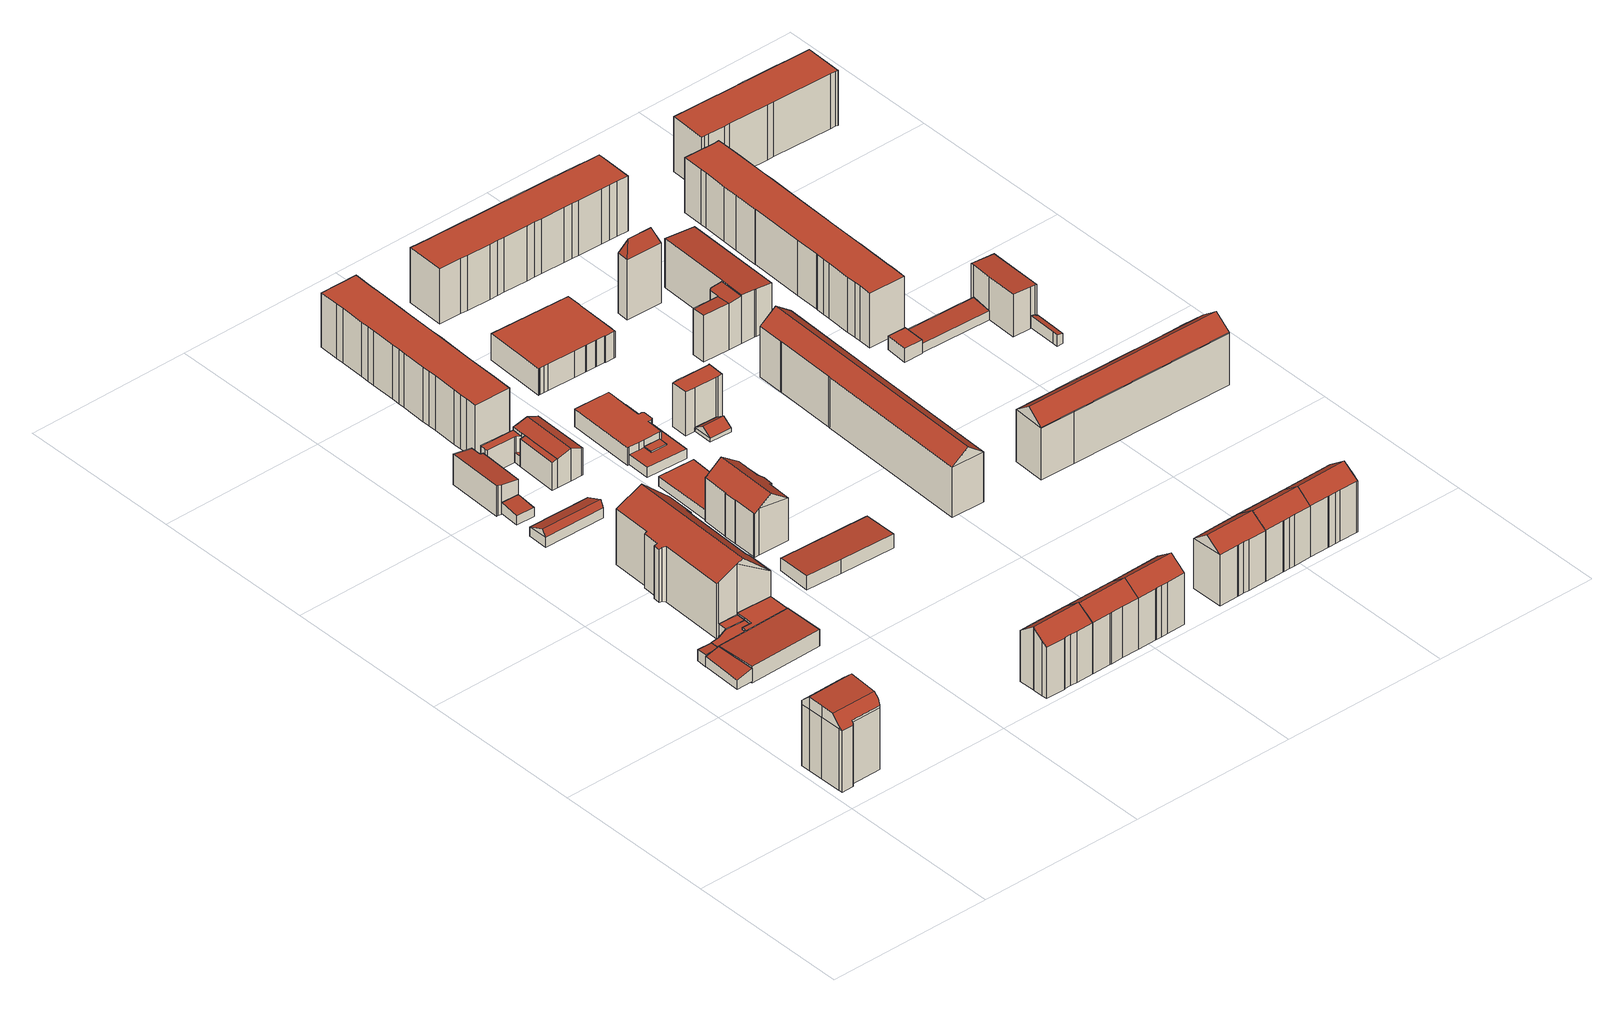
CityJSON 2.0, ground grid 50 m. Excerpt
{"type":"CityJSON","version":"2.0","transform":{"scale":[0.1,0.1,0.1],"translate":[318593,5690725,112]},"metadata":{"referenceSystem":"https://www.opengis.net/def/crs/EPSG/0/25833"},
"CityObjects":{
"building1":{"type":"Building","attributes":{"Dachtyp_tdc":"tdcFreeFormRoof","Gemeindeschluessel":14713000,"Dachneigung":3.96,"QualitaetDacherkennung":84,"Geometrietyp2DReferenz":"3000","function":"31001_9998","roofType":"5000","measuredHeight":23.02},"geometry":[{"type":"MultiSurface","lod":"2","boundaries":[[[0,1,2,3]],[[1,4,5,2]],[[4,6,7,5]],[[6,8,9,7]],[[8,10,11,9]],[[10,12,13,11]],[[12,14,15,13]],[[14,16,17,15]],[[16,18,19,17]],[[18,20,21,19]],[[20,22,23,21]],[[22,24,25,23]],[[24,26,27,25]],[[26,0,3,27]],[[28,29,30,31]],[[32,33,34,35,36,37,38,39,0,26]],[[40,37,36,29,28]],[[6,40,28,8]],[[4,38,37,40,6]],[[0,39,1]],[[1,39,38,4]],[[14,29,36,16]],[[16,36,35,18]],[[18,35,34,20]],[[20,34,33,22]],[[22,33,32,24]],[[24,32,26]],[[8,28,31,10]],[[10,31,30,12]],[[12,30,29,14]],[[3,2,5,7,9,11,13,15,17,19,21,23,25,27]]],"semantics":{"surfaces":[{"type":"WallSurface"},{"type":"RoofSurface"},{"type":"GroundSurface"}],"values":[0,0,0,0,0,0,0,0,0,0,0,0,0,0,1,1,1,0,0,0,0,0,0,0,0,0,0,0,0,0,2]}}]},
"building2":{"type":"Building","attributes":{"Dachtyp_tdc":"tdcPolyFlatRoof","Gemeindeschluessel":14713000,"Dachneigung":13.01,"QualitaetDacherkennung":82,"Geometrietyp2DReferenz":"3000","function":"31001_2000","roofType":"2100","measuredHeight":4.08},"geometry":[{"type":"MultiSurface","lod":"2","boundaries":[[[41,42,43,44]],[[42,45,46,43]],[[45,47,48,46]],[[47,41,44,48]],[[47,45,42,41]],[[44,43,46,48]]],"semantics":{"surfaces":[{"type":"WallSurface"},{"type":"RoofSurface"},{"type":"GroundSurface"}],"values":[0,0,0,0,1,2]}}]},
"building3":{"type":"Building","attributes":{"Dachtyp_tdc":"tdcPolyFlatRoof","Gemeindeschluessel":14713000,"Dachneigung":2.83,"QualitaetDacherkennung":89,"Geometrietyp2DReferenz":"3000","function":"31001_2000","roofType":"2100","measuredHeight":3.59},"geometry":[{"type":"MultiSurface","lod":"2","boundaries":[[[49,50,51,52]],[[50,53,54,51]],[[53,55,56,54]],[[55,57,58,56]],[[57,49,52,58]],[[57,55,53,50,49]],[[52,51,54,56,58]]],"semantics":{"surfaces":[{"type":"WallSurface"},{"type":"RoofSurface"},{"type":"GroundSurface"}],"values":[0,0,0,0,0,1,2]}}]},
"building4":{"type":"Building","attributes":{"Dachtyp_tdc":"tdcPolyFlatRoof","Gemeindeschluessel":14713000,"Dachneigung":0,"QualitaetDacherkennung":78,"Geometrietyp2DReferenz":"3000","function":"31001_2000","roofType":"1000","measuredHeight":3.73},"geometry":[{"type":"MultiSurface","lod":"2","boundaries":[[[59,60,61,62]],[[60,63,64,61]],[[63,65,66,64]],[[65,67,68,66]],[[67,69,70,68]],[[69,71,72,70]],[[71,73,74,72]],[[73,59,62,74]],[[73,71,69,67,65,63,60,59]],[[62,61,64,66,68,70,72,74]]],"semantics":{"surfaces":[{"type":"WallSurface"},{"type":"RoofSurface"},{"type":"GroundSurface"}],"values":[0,0,0,0,0,0,0,0,1,2]}}]},
"building5":{"type":"Building","attributes":{"Dachtyp_tdc":"tdcPolyFlatRoof","Gemeindeschluessel":14713000,"Dachneigung":2.75,"QualitaetDacherkennung":89,"Geometrietyp2DReferenz":"3000","function":"31001_2000","roofType":"2100","measuredHeight":5.2},"geometry":[{"type":"MultiSurface","lod":"2","boundaries":[[[75,76,77,78]],[[76,79,80,77]],[[79,81,82,80]],[[81,83,84,82]],[[83,85,86,84]],[[85,75,78,86]],[[85,83,81,79,76,75]],[[78,77,80,82,84,86]]],"semantics":{"surfaces":[{"type":"WallSurface"},{"type":"RoofSurface"},{"type":"GroundSurface"}],"values":[0,0,0,0,0,0,1,2]}}]},
"building6":{"type":"Building","attributes":{"Dachtyp_tdc":"tdcPolyFlatRoof","Gemeindeschluessel":14713000,"Dachneigung":0,"QualitaetDacherkennung":67,"Geometrietyp2DReferenz":"3000","function":"31001_2000","roofType":"1000","measuredHeight":3.66},"geometry":[{"type":"MultiSurface","lod":"2","boundaries":[[[65,87,88,89]],[[87,90,91,88]],[[90,67,92,91]],[[67,65,89,92]],[[67,90,87,65]],[[89,88,91,92]]],"semantics":{"surfaces":[{"type":"WallSurface"},{"type":"RoofSurface"},{"type":"GroundSurface"}],"values":[0,0,0,0,1,2]}}]},
"building7":{"type":"Building","attributes":{"Dachtyp_tdc":"tdcPolyFlatRoof","Gemeindeschluessel":14713000,"Dachneigung":0,"QualitaetDacherkennung":78,"Geometrietyp2DReferenz":"3000","function":"31001_2000","roofType":"1000","measuredHeight":4.5},"geometry":[{"type":"MultiSurface","lod":"2","boundaries":[[[93,94,95,82]],[[94,96,97,95]],[[96,98,99,97]],[[98,100,101,99]],[[100,102,103,101]],[[102,104,84,103]],[[104,93,82,84]],[[104,102,100,98,96,94,93]],[[82,95,97,99,101,103,84]]],"semantics":{"surfaces":[{"type":"WallSurface"},{"type":"RoofSurface"},{"type":"GroundSurface"}],"values":[0,0,0,0,0,0,0,1,2]}}]},
"building8":{"type":"Building","attributes":{"Dachtyp_tdc":"tdcFreeFormRoof","Gemeindeschluessel":14713000,"Dachneigung":42.78,"QualitaetDacherkennung":32,"Geometrietyp2DReferenz":"3000","function":"31001_2000","roofType":"5000","measuredHeight":20.93},"geometry":[{"type":"MultiSurface","lod":"2","boundaries":[[[105,106,107,108]],[[106,109,110,107]],[[109,111,112,110]],[[111,113,114,112]],[[113,115,116,114]],[[115,117,118,116]],[[117,119,120,118]],[[119,121,122,120]],[[121,123,124,122]],[[123,125,126,124]],[[125,127,128,126]],[[127,129,130,128]],[[129,131,132,130]],[[131,133,134,132]],[[133,135,136,134]],[[135,137,138,136]],[[137,139,140,138]],[[139,141,142,140]],[[141,105,108,142]],[[115,113,111,109,106,105,143,144,117]],[[119,144,143,141,139,137,135,133,131,129,127,125,123,121]],[[119,117,144]],[[105,141,143]],[[108,107,110,112,114,116,118,120,122,124,126,128,130,132,134,136,138,140,142]]],"semantics":{"surfaces":[{"type":"WallSurface"},{"type":"RoofSurface"},{"type":"GroundSurface"}],"values":[0,0,0,0,0,0,0,0,0,0,0,0,0,0,0,0,0,0,0,1,1,0,0,2]}}]},
"building9":{"type":"Building","attributes":{"Dachtyp_tdc":"tdcPolyFlatRoof","Gemeindeschluessel":14713000,"Dachneigung":5.78,"QualitaetDacherkennung":73,"Geometrietyp2DReferenz":"3000","function":"31001_2000","roofType":"2100","measuredHeight":3.31},"geometry":[{"type":"MultiSurface","lod":"2","boundaries":[[[145,146,147,148]],[[146,149,150,147]],[[149,151,152,150]],[[151,145,148,152]],[[151,149,146,145]],[[148,147,150,152]]],"semantics":{"surfaces":[{"type":"WallSurface"},{"type":"RoofSurface"},{"type":"GroundSurface"}],"values":[0,0,0,0,1,2]}}]},
"building10":{"type":"Building","attributes":{"Dachtyp_tdc":"tdcGableRoof","Gemeindeschluessel":14713000,"Dachneigung":23.44,"QualitaetDacherkennung":16,"Geometrietyp2DReferenz":"3000","function":"31001_2000","roofType":"3100","measuredHeight":5.09},"geometry":[{"type":"MultiSurface","lod":"2","boundaries":[[[153,154,155,156]],[[154,157,158,155]],[[157,159,160,158]],[[159,153,156,160]],[[157,154,161]],[[153,159,162]],[[154,153,162,161]],[[159,157,161,162]],[[156,155,158,160]]],"semantics":{"surfaces":[{"type":"WallSurface"},{"type":"RoofSurface"},{"type":"GroundSurface"}],"values":[0,0,0,0,0,0,1,1,2]}}]},
"building11":{"type":"Building","attributes":{"Dachtyp_tdc":"tdcPolyFlatRoof","Gemeindeschluessel":14713000,"Dachneigung":9.78,"QualitaetDacherkennung":88,"Geometrietyp2DReferenz":"3000","function":"31001_2000","roofType":"2100","measuredHeight":9.34},"geometry":[{"type":"MultiSurface","lod":"2","boundaries":[[[163,164,165,166]],[[164,167,168,165]],[[167,169,170,168]],[[169,171,172,170]],[[171,173,174,172]],[[173,175,176,174]],[[175,177,178,176]],[[177,179,180,178]],[[179,181,182,180]],[[181,163,166,182]],[[181,179,177,175,173,171,169,167,164,163]],[[166,165,168,170,172,174,176,178,180,182]]],"semantics":{"surfaces":[{"type":"WallSurface"},{"type":"RoofSurface"},{"type":"GroundSurface"}],"values":[0,0,0,0,0,0,0,0,0,0,1,2]}}]},
"building12":{"type":"Building","attributes":{"Dachtyp_tdc":"tdcGableRoof","Gemeindeschluessel":14713000,"Dachneigung":36.65,"QualitaetDacherkennung":95,"Geometrietyp2DReferenz":"3000","function":"31001_9998","roofType":"3100","measuredHeight":19.37},"geometry":[{"type":"MultiSurface","lod":"2","boundaries":[[[183,184,185,186]],[[184,187,188,185]],[[187,189,190,188]],[[189,191,192,190]],[[191,193,194,192]],[[193,195,196,194]],[[195,197,198,196]],[[197,199,200,198]],[[199,201,202,200]],[[201,203,204,202]],[[203,205,206,204]],[[205,207,208,206]],[[207,183,186,208]],[[203,201,199,197,195,193,191,189,187,184]],[[184,183,207,205,203]],[[186,185,188,190,192,194,196,198,200,202,204,206,208]]],"semantics":{"surfaces":[{"type":"WallSurface"},{"type":"RoofSurface"},{"type":"GroundSurface"}],"values":[0,0,0,0,0,0,0,0,0,0,0,0,0,1,1,2]}}]},
"building13":{"type":"Building","attributes":{"Dachtyp_tdc":"tdcPolyFlatRoof","Gemeindeschluessel":14713000,"Dachneigung":2.6,"QualitaetDacherkennung":64,"Geometrietyp2DReferenz":"3000","function":"31001_2000","roofType":"2100","measuredHeight":7.98},"geometry":[{"type":"MultiSurface","lod":"2","boundaries":[[[209,210,211,212]],[[210,213,214,211]],[[213,215,216,214]],[[215,217,218,216]],[[217,219,220,218]],[[219,221,222,220]],[[221,223,224,222]],[[223,225,226,224]],[[225,209,212,226]],[[225,223,221,219,217,215,213,210,209]],[[212,211,214,216,218,220,222,224,226]]],"semantics":{"surfaces":[{"type":"WallSurface"},{"type":"RoofSurface"},{"type":"GroundSurface"}],"values":[0,0,0,0,0,0,0,0,0,1,2]}}]},
"building14":{"type":"Building","attributes":{"Dachtyp_tdc":"tdcPolyFlatRoof","Gemeindeschluessel":14713000,"Dachneigung":0,"QualitaetDacherkennung":33,"Geometrietyp2DReferenz":"3000","function":"31001_2000","roofType":"1000","measuredHeight":2.94},"geometry":[{"type":"MultiSurface","lod":"2","boundaries":[[[227,228,229,230]],[[228,231,232,229]],[[231,233,234,232]],[[233,235,236,234]],[[235,227,230,236]],[[235,233,231,228,227]],[[230,229,232,234,236]]],"semantics":{"surfaces":[{"type":"WallSurface"},{"type":"RoofSurface"},{"type":"GroundSurface"}],"values":[0,0,0,0,0,1,2]}}]},
"building15":{"type":"Building","attributes":{"Gemeindeschluessel":14713000,"Geometrietyp2DReferenz":"3000","function":"31001_2000","roofType":"9999"},"children":["building15-1","building15-2"]},
"building15-1":{"type":"BuildingPart","attributes":{"Dachtyp_tdc":"tdcPolyFlatRoof","Dachneigung":13.12,"QualitaetDacherkennung":98,"Geometrietyp2DReferenz":"3000","roofType":"2100","measuredHeight":8.86},"parents":["building15"],"geometry":[{"type":"MultiSurface","lod":"2","boundaries":[[[237,238,239,240,241]],[[238,242,243,239]],[[242,244,245,243]],[[244,242,238,237,246]],[[240,239,243,245]],[[241,246,237]],[[240,245,244,246,241]]],"semantics":{"surfaces":[{"type":"WallSurface"},{"type":"RoofSurface"},{"type":"GroundSurface"},{"type":"ClosureSurface"}],"values":[0,0,0,1,2,0,3]}}]},
"building15-2":{"type":"BuildingPart","attributes":{"Dachtyp_tdc":"tdcGableRoof","Dachneigung":13.94,"QualitaetDacherkennung":92,"Geometrietyp2DReferenz":"3000","roofType":"3100","measuredHeight":9.96},"parents":["building15"],"geometry":[{"type":"MultiSurface","lod":"2","boundaries":[[[247,248,220,222]],[[248,249,250,220]],[[249,251,252,250]],[[251,253,254,252]],[[253,255,256,254]],[[255,257,258,256]],[[257,259,260,258]],[[259,261,262,260]],[[261,241,240,262]],[[247,222,245,244]],[[261,259,257,255,253]],[[253,251,249,248,247,244,246,241,261]],[[222,220,250,252,254,256,258,260,262,240,245]],[[245,240,241,246,244]]],"semantics":{"surfaces":[{"type":"WallSurface"},{"type":"RoofSurface"},{"type":"GroundSurface"},{"type":"ClosureSurface"}],"values":[0,0,0,0,0,0,0,0,0,0,1,1,2,3]}}]},
"building16":{"type":"Building","attributes":{"Dachtyp_tdc":"tdcFreeFormRoof","Gemeindeschluessel":14713000,"Dachneigung":36,"QualitaetDacherkennung":70,"Geometrietyp2DReferenz":"3000","function":"31001_9998","roofType":"5000","measuredHeight":17.3},"geometry":[{"type":"MultiSurface","lod":"2","boundaries":[[[263,264,265,266]],[[264,267,268,265]],[[267,269,270,268]],[[269,271,272,270]],[[271,273,274,272]],[[273,275,276,274]],[[275,277,278,276]],[[277,279,280,278]],[[279,281,282,280]],[[281,283,284,282]],[[283,285,286,284]],[[285,287,288,286]],[[287,289,290,288]],[[289,291,292,290]],[[291,293,294,292]],[[293,295,296,294]],[[295,297,298,296]],[[297,299,300,298]],[[299,301,302,300]],[[301,303,304,302]],[[303,263,266,304]],[[271,305,306,287,285,283,281,279,277,275,273]],[[263,303,301,299,297,295,293,291,289,306,305,269,267,264]],[[271,269,305]],[[289,287,306]],[[266,265,268,270,272,274,276,278,280,282,284,286,288,290,292,294,296,298,300,302,304]]],"semantics":{"surfaces":[{"type":"WallSurface"},{"type":"RoofSurface"},{"type":"GroundSurface"}],"values":[0,0,0,0,0,0,0,0,0,0,0,0,0,0,0,0,0,0,0,0,0,1,1,0,0,2]}}]},
"building17":{"type":"Building","attributes":{"Dachtyp_tdc":"tdcPolyFlatRoof","Gemeindeschluessel":14713000,"Dachneigung":3.01,"QualitaetDacherkennung":84,"Geometrietyp2DReferenz":"3000","function":"31001_9998","roofType":"2100","measuredHeight":4.43},"geometry":[{"type":"MultiSurface","lod":"2","boundaries":[[[307,308,309,310]],[[308,311,312,309]],[[311,313,314,312]],[[313,315,316,314]],[[315,317,318,316]],[[317,319,320,318]],[[319,307,310,320]],[[319,317,315,313,311,308,307]],[[310,309,312,314,316,318,320]]],"semantics":{"surfaces":[{"type":"WallSurface"},{"type":"RoofSurface"},{"type":"GroundSurface"}],"values":[0,0,0,0,0,0,0,1,2]}}]},
"building18":{"type":"Building","attributes":{"Dachtyp_tdc":"tdcFreeFormRoof","Gemeindeschluessel":14713000,"Dachneigung":36.84,"QualitaetDacherkennung":94,"Geometrietyp2DReferenz":"3000","function":"31001_9998","roofType":"5000","measuredHeight":19.35},"geometry":[{"type":"MultiSurface","lod":"2","boundaries":[[[183,321,322,186]],[[321,323,324,322]],[[323,325,326,324]],[[325,327,328,326]],[[327,329,330,328]],[[329,187,188,330]],[[187,183,186,188]],[[331,332,321,183]],[[325,323,332,331,187,329,327]],[[323,321,332]],[[183,187,331]],[[186,322,324,326,328,330,188]]],"semantics":{"surfaces":[{"type":"WallSurface"},{"type":"RoofSurface"},{"type":"GroundSurface"}],"values":[0,0,0,0,0,0,0,1,1,0,0,2]}}]},
"building19":{"type":"Building","attributes":{"Dachtyp_tdc":"tdcPolyFlatRoof","Gemeindeschluessel":14713000,"Dachneigung":0,"QualitaetDacherkennung":61,"Geometrietyp2DReferenz":"3000","function":"31001_9998","roofType":"1000","measuredHeight":16.82},"geometry":[{"type":"MultiSurface","lod":"2","boundaries":[[[333,334,335,336]],[[334,337,338,335]],[[337,339,340,338]],[[339,341,342,340]],[[341,343,344,342]],[[343,345,346,344]],[[345,347,348,346]],[[347,349,350,348]],[[349,351,352,350]],[[351,353,354,352]],[[353,355,356,354]],[[355,357,358,356]],[[357,359,360,358]],[[359,361,362,360]],[[361,363,364,362]],[[363,365,366,364]],[[365,367,368,366]],[[367,369,370,368]],[[369,371,372,370]],[[371,373,374,372]],[[373,375,376,374]],[[375,377,378,376]],[[377,379,380,378]],[[379,381,382,380]],[[381,383,384,382]],[[383,385,386,384]],[[385,387,388,386]],[[387,333,336,388]],[[387,385,383,381,379,377,375,373,371,369,367,365,363,361,359,357,355,353,351,349,347,345,343,341,339,337,334,333]],[[336,335,338,340,342,344,346,348,350,352,354,356,358,360,362,364,366,368,370,372,374,376,378,380,382,384,386,388]]],"semantics":{"surfaces":[{"type":"WallSurface"},{"type":"RoofSurface"},{"type":"GroundSurface"}],"values":[0,0,0,0,0,0,0,0,0,0,0,0,0,0,0,0,0,0,0,0,0,0,0,0,0,0,0,0,1,2]}}]},
"building20":{"type":"Building","attributes":{"Dachtyp_tdc":"tdcPolyFlatRoof","Gemeindeschluessel":14713000,"Dachneigung":0,"QualitaetDacherkennung":0,"Geometrietyp2DReferenz":"3000","BezugspunktDach":"2000","function":"31001_9998","measuredHeight":3},"geometry":[{"type":"MultiSurface","lod":"2","boundaries":[[[389,390,391,392]],[[392,391,393,394]],[[391,390,395,393]],[[390,389,396,395]],[[389,392,394,396]],[[394,393,395,396]]],"semantics":{"surfaces":[{"type":"RoofSurface"},{"type":"WallSurface"},{"type":"GroundSurface"}],"values":[0,1,1,1,1,2]}}]},
"building21":{"type":"Building","attributes":{"Gemeindeschluessel":14713000,"Dachorientierung":0,"MittlereTraufHoehe":116.14,"ObjektHoehe":3,"BodenHoehe":113.14,"Geometrietyp2DReferenz":"3000","BezugspunktDach":"2000","AbsoluteHoehe":116.14,"Dachflaeche":13.1,"function":"31001_9998","measuredHeight":3,"storeysAboveGround":1},"geometry":[{"type":"MultiSurface","lod":"2","boundaries":[[[397,398,399,400]],[[400,399,401,402]],[[399,398,403,401]],[[398,397,404,403]],[[397,400,402,404]],[[402,401,403,404]]],"semantics":{"surfaces":[{"type":"RoofSurface"},{"type":"WallSurface"},{"type":"GroundSurface"}],"values":[0,1,1,1,1,2]}}]},
"building22":{"type":"Building","attributes":{"Dachtyp_tdc":"tdcPolyFlatRoof","Gemeindeschluessel":14713000,"Dachneigung":0,"QualitaetDacherkennung":100,"Geometrietyp2DReferenz":"3000","function":"31001_9998","roofType":"1000","measuredHeight":3},"geometry":[{"type":"MultiSurface","lod":"2","boundaries":[[[405,406,407,408]],[[406,409,410,407]],[[409,411,412,410]],[[411,405,408,412]],[[411,409,406,405]],[[408,407,410,412]]],"semantics":{"surfaces":[{"type":"WallSurface"},{"type":"RoofSurface"},{"type":"GroundSurface"}],"values":[0,0,0,0,1,2]}}]},
"building23":{"type":"Building","attributes":{"Gemeindeschluessel":14713000,"Dachorientierung":0,"MittlereTraufHoehe":118.17,"ObjektHoehe":5.42,"BodenHoehe":112.75,"Geometrietyp2DReferenz":"3000","BezugspunktDach":"2000","AbsoluteHoehe":118.17,"Dachflaeche":229.2,"function":"31001_9998","measuredHeight":5.42,"storeysAboveGround":2},"geometry":[{"type":"MultiSurface","lod":"2","boundaries":[[[413,414,415,416,417,418,419,420,421,422,423,424,425,426,427,428,429,430,431,432,433]],[[433,432,434,435]],[[432,431,436,434]],[[431,430,437,436]],[[430,429,438,437]],[[429,428,439,438]],[[428,427,440,439]],[[427,426,441,440]],[[426,425,442,441]],[[425,424,443,442]],[[424,423,444,443]],[[423,422,445,444]],[[422,421,446,445]],[[421,420,447,446]],[[420,419,448,447]],[[419,418,449,448]],[[418,417,450,449]],[[417,416,451,450]],[[416,415,452,451]],[[415,414,453,452]],[[414,413,454,453]],[[413,433,435,454]],[[435,434,436,437,438,439,440,441,442,443,444,445,446,447,448,449,450,451,452,453,454]]],"semantics":{"surfaces":[{"type":"RoofSurface"},{"type":"WallSurface"},{"type":"GroundSurface"}],"values":[0,1,1,1,1,1,1,1,1,1,1,1,1,1,1,1,1,1,1,1,1,1,2]}}]},
"building24":{"type":"Building","attributes":{"Dachtyp_tdc":"tdcFreeFormRoof","Gemeindeschluessel":14713000,"Dachneigung":36.96,"QualitaetDacherkennung":84,"Geometrietyp2DReferenz":"3000","function":"31001_9998","roofType":"5000","measuredHeight":19.48},"geometry":[{"type":"MultiSurface","lod":"2","boundaries":[[[323,321,455,456]],[[321,457,458,455]],[[457,459,460,458]],[[459,461,462,460]],[[461,463,464,462]],[[463,465,466,464]],[[465,467,468,466]],[[467,323,456,468]],[[332,469,457,321]],[[461,459,469,332,323,467,465,463]],[[321,323,332]],[[459,457,469]],[[456,455,458,460,462,464,466,468]]],"semantics":{"surfaces":[{"type":"WallSurface"},{"type":"RoofSurface"},{"type":"GroundSurface"}],"values":[0,0,0,0,0,0,0,0,1,1,0,0,2]}}]},
"building25":{"type":"Building","attributes":{"Gemeindeschluessel":14713000,"Dachneigung":55.79,"Dachorientierung":-87.86,"MittlereTraufHoehe":114.37,"QualitaetDacherkennung":12,"ObjektHoehe":3.09,"BodenHoehe":113.29,"Geometrietyp2DReferenz":"3000","AbsoluteHoehe":116.38,"Dachflaeche":49.1,"function":"31001_9998","roofType":"3100","measuredHeight":3.09,"storeysAboveGround":1},"geometry":[{"type":"MultiSurface","lod":"2","boundaries":[[[470,471,472,473]],[[471,474,475,472]],[[474,476,477,475]],[[476,470,473,477]],[[474,471,478]],[[470,476,479]],[[471,470,479,478]],[[476,474,478,479]],[[473,472,475,477]]],"semantics":{"surfaces":[{"type":"WallSurface"},{"type":"RoofSurface"},{"type":"GroundSurface"}],"values":[0,0,0,0,0,0,1,1,2]}}]},
"building26":{"type":"Building","attributes":{"Gemeindeschluessel":14713000,"Dachneigung":90,"Dachorientierung":0,"MittlereTraufHoehe":126.67,"QualitaetDacherkennung":32,"ObjektHoehe":13.57,"BodenHoehe":113.09,"Geometrietyp2DReferenz":"3000","AbsoluteHoehe":126.67,"Dachflaeche":61.26,"function":"31001_9998","roofType":"1000","measuredHeight":13.57,"storeysAboveGround":5},"geometry":[{"type":"MultiSurface","lod":"2","boundaries":[[[480,481,482,483]],[[481,484,485,482]],[[484,486,487,485]],[[486,488,489,487]],[[488,490,491,489]],[[490,492,493,491]],[[492,494,495,493]],[[494,496,497,495]],[[496,498,499,497]],[[498,500,501,499]],[[500,480,483,501]],[[500,498,496,494,492,490,488,486,484,481,480]],[[483,482,485,487,489,491,493,495,497,499,501]]],"semantics":{"surfaces":[{"type":"WallSurface"},{"type":"RoofSurface"},{"type":"GroundSurface"}],"values":[0,0,0,0,0,0,0,0,0,0,0,1,2]}}]},
"building27":{"type":"Building","attributes":{"Dachtyp_tdc":"tdcPolyFlatRoof","Gemeindeschluessel":14713000,"Dachneigung":0,"QualitaetDacherkennung":60,"Geometrietyp2DReferenz":"3000","function":"31001_9998","roofType":"1000","measuredHeight":8.21},"geometry":[{"type":"MultiSurface","lod":"2","boundaries":[[[502,503,504,505]],[[503,506,507,504]],[[506,508,509,507]],[[508,510,511,509]],[[510,512,513,511]],[[512,514,515,513]],[[514,516,517,515]],[[516,518,519,517]],[[518,520,521,519]],[[520,522,523,521]],[[522,524,525,523]],[[524,526,527,525]],[[526,528,529,527]],[[528,530,531,529]],[[530,532,533,531]],[[532,534,535,533]],[[534,536,537,535]],[[536,538,539,537]],[[538,502,505,539]],[[538,536,534,532,530,528,526,524,522,520,518,516,514,512,510,508,506,503,502]],[[505,504,507,509,511,513,515,517,519,521,523,525,527,529,531,533,535,537,539]]],"semantics":{"surfaces":[{"type":"WallSurface"},{"type":"RoofSurface"},{"type":"GroundSurface"}],"values":[0,0,0,0,0,0,0,0,0,0,0,0,0,0,0,0,0,0,0,1,2]}}]},
"building28":{"type":"Building","attributes":{"Dachtyp_tdc":"tdcFreeFormRoof","Gemeindeschluessel":14713000,"Dachneigung":36.67,"QualitaetDacherkennung":88,"Geometrietyp2DReferenz":"3000","function":"31001_9998","roofType":"5000","measuredHeight":19.31},"geometry":[{"type":"MultiSurface","lod":"2","boundaries":[[[540,541,542,543]],[[541,544,545,542]],[[544,546,547,545]],[[546,548,549,547]],[[548,550,551,549]],[[550,552,553,551]],[[552,554,555,553]],[[554,540,543,555]],[[556,557,540,554]],[[544,541,557,556,552,550,548,546]],[[541,540,557]],[[554,552,556]],[[543,542,545,547,549,551,553,555]]],"semantics":{"surfaces":[{"type":"WallSurface"},{"type":"RoofSurface"},{"type":"GroundSurface"}],"values":[0,0,0,0,0,0,0,0,1,1,0,0,2]}}]},
"building29":{"type":"Building","attributes":{"Dachtyp_tdc":"tdcGableRoof","Gemeindeschluessel":14713000,"Dachneigung":37.66,"QualitaetDacherkennung":91,"Geometrietyp2DReferenz":"3000","function":"31001_9998","roofType":"3100","measuredHeight":19.48},"geometry":[{"type":"MultiSurface","lod":"2","boundaries":[[[558,559,560,561]],[[559,562,563,560]],[[562,564,565,563]],[[564,566,567,565]],[[566,568,569,567]],[[568,570,571,569]],[[570,572,573,571]],[[572,574,575,573]],[[574,558,561,575]],[[564,562,559,558,574,576,577,566]],[[570,578,577,576,572]],[[572,576,574]],[[568,578,570]],[[566,577,578,568]],[[561,560,563,565,567,569,571,573,575]]],"semantics":{"surfaces":[{"type":"WallSurface"},{"type":"RoofSurface"},{"type":"GroundSurface"}],"values":[0,0,0,0,0,0,0,0,0,1,1,0,0,0,2]}}]},
"building30":{"type":"Building","attributes":{"Dachtyp_tdc":"tdcFreeFormRoof","Gemeindeschluessel":14713000,"Dachneigung":36.43,"QualitaetDacherkennung":89,"Geometrietyp2DReferenz":"3000","function":"31001_9998","roofType":"5000","measuredHeight":19.26},"geometry":[{"type":"MultiSurface","lod":"2","boundaries":[[[540,579,580,543]],[[579,581,582,580]],[[581,583,584,582]],[[583,585,586,584]],[[585,587,588,586]],[[587,589,590,588]],[[589,591,542,590]],[[591,540,543,542]],[[592,593,579,540]],[[583,581,593,592,591,589,587,585]],[[581,579,593]],[[540,591,592]],[[543,580,582,584,586,588,590,542]]],"semantics":{"surfaces":[{"type":"WallSurface"},{"type":"RoofSurface"},{"type":"GroundSurface"}],"values":[0,0,0,0,0,0,0,0,1,1,0,0,2]}}]},
"building31":{"type":"Building","attributes":{"Dachtyp_tdc":"tdcPolyFlatRoof","Gemeindeschluessel":14713000,"Dachneigung":0,"QualitaetDacherkennung":56,"Geometrietyp2DReferenz":"3000","function":"31001_9998","roofType":"1000","measuredHeight":17.01},"geometry":[{"type":"MultiSurface","lod":"2","boundaries":[[[594,595,596,597]],[[595,598,599,596]],[[598,600,601,599]],[[600,602,603,601]],[[602,604,605,603]],[[604,606,607,605]],[[606,608,609,607]],[[608,610,611,609]],[[610,612,613,611]],[[612,614,615,613]],[[614,616,617,615]],[[616,618,619,617]],[[618,620,621,619]],[[620,622,623,621]],[[622,624,625,623]],[[624,626,627,625]],[[626,628,629,627]],[[628,630,631,629]],[[630,632,633,631]],[[632,634,635,633]],[[634,636,637,635]],[[636,638,639,637]],[[638,640,641,639]],[[640,642,643,641]],[[642,644,645,643]],[[644,646,647,645]],[[646,648,649,647]],[[648,650,651,649]],[[650,594,597,651]],[[650,648,646,644,642,640,638,636,634,632,630,628,626,624,622,620,618,616,614,612,610,608,606,604,602,600,598,595,594]],[[597,596,599,601,603,605,607,609,611,613,615,617,619,621,623,625,627,629,631,633,635,637,639,641,643,645,647,649,651]]],"semantics":{"surfaces":[{"type":"WallSurface"},{"type":"RoofSurface"},{"type":"GroundSurface"}],"values":[0,0,0,0,0,0,0,0,0,0,0,0,0,0,0,0,0,0,0,0,0,0,0,0,0,0,0,0,0,1,2]}}]},
"building32":{"type":"Building","attributes":{"Dachtyp_tdc":"tdcFreeFormRoof","Gemeindeschluessel":14713000,"Dachneigung":68.78,"QualitaetDacherkennung":6,"Geometrietyp2DReferenz":"3000","function":"31001_9998","roofType":"5000","measuredHeight":23.1},"geometry":[{"type":"MultiSurface","lod":"2","boundaries":[[[652,653,654,655]],[[653,656,657,654]],[[656,658,659,657]],[[658,652,655,659]],[[660,661,658,656]],[[660,656,653]],[[661,660,653,652]],[[661,652,658]],[[655,654,657,659]]],"semantics":{"surfaces":[{"type":"WallSurface"},{"type":"RoofSurface"},{"type":"GroundSurface"}],"values":[0,0,0,0,1,1,1,1,2]}}]},
"building33":{"type":"Building","attributes":{"Gemeindeschluessel":14713000,"Geometrietyp2DReferenz":"3000","function":"31001_9998","roofType":"9999"},"children":["building33-1","building33-2","building33-3"]},
"building33-1":{"type":"BuildingPart","attributes":{"Dachtyp_tdc":"tdcPolyFlatRoof","Dachneigung":3.67,"QualitaetDacherkennung":75,"Geometrietyp2DReferenz":"3000","roofType":"2100","measuredHeight":14.55},"parents":["building33"],"geometry":[{"type":"MultiSurface","lod":"2","boundaries":[[[662,663,664,665,666]],[[663,667,668,664]],[[667,669,670,668]],[[669,667,663,662,671]],[[665,664,668,670]],[[666,671,662]],[[665,670,669,671,666]]],"semantics":{"surfaces":[{"type":"WallSurface"},{"type":"RoofSurface"},{"type":"GroundSurface"},{"type":"ClosureSurface"}],"values":[0,0,0,1,2,0,3]}}]},
"building33-2":{"type":"BuildingPart","attributes":{"Dachtyp_tdc":"tdcPolyFlatRoof","Dachneigung":5.46,"QualitaetDacherkennung":60,"Geometrietyp2DReferenz":"3000","roofType":"2100","measuredHeight":15.14},"parents":["building33"],"geometry":[{"type":"MultiSurface","lod":"2","boundaries":[[[672,673,674,675,676]],[[673,677,678,674]],[[677,679,680,678]],[[679,681,682,680]],[[681,683,684,682]],[[683,685,686,684]],[[685,687,688,689,686]],[[687,685,683,681,679,677,673,672]],[[675,674,678,680,682,684,686,689]],[[672,676,688,687]],[[676,675,689,688]]],"semantics":{"surfaces":[{"type":"WallSurface"},{"type":"RoofSurface"},{"type":"GroundSurface"},{"type":"ClosureSurface"}],"values":[0,0,0,0,0,0,0,1,2,0,3]}}]},
"building33-3":{"type":"BuildingPart","attributes":{"Dachtyp_tdc":"tdcPolyFlatRoof","Dachneigung":5.63,"QualitaetDacherkennung":88,"Geometrietyp2DReferenz":"3000","roofType":"2100","measuredHeight":14.78},"parents":["building33"],"geometry":[{"type":"MultiSurface","lod":"2","boundaries":[[[690,691,692,670,669]],[[691,693,694,692]],[[693,676,675,694]],[[688,666,665,689]],[[666,688,676,693,691,690,671]],[[670,692,694,675,689,665]],[[688,689,675,676]],[[690,669,671]],[[669,670,665,666,671]]],"semantics":{"surfaces":[{"type":"WallSurface"},{"type":"RoofSurface"},{"type":"GroundSurface"},{"type":"ClosureSurface"}],"values":[0,0,0,0,1,2,3,0,3]}}]},
"building34":{"type":"Building","attributes":{"Dachtyp_tdc":"tdcFreeFormRoof","Gemeindeschluessel":14713000,"Dachneigung":36.58,"QualitaetDacherkennung":86,"Geometrietyp2DReferenz":"3000","function":"31001_9998","roofType":"5000","measuredHeight":19.27},"geometry":[{"type":"MultiSurface","lod":"2","boundaries":[[[579,695,696,580]],[[695,697,698,696]],[[697,699,700,698]],[[699,701,702,700]],[[701,703,704,702]],[[703,705,706,704]],[[705,707,708,706]],[[707,709,710,708]],[[709,711,712,710]],[[711,713,582,712]],[[713,579,580,582]],[[593,697,695,579]],[[703,701,699,697,593,713,711,709,707,705]],[[579,713,593]],[[580,696,698,700,702,704,706,708,710,712,582]]],"semantics":{"surfaces":[{"type":"WallSurface"},{"type":"RoofSurface"},{"type":"GroundSurface"}],"values":[0,0,0,0,0,0,0,0,0,0,0,1,1,0,2]}}]},
"building35":{"type":"Building","attributes":{"Dachtyp_tdc":"tdcPolyFlatRoof","Gemeindeschluessel":14713000,"Dachneigung":0,"QualitaetDacherkennung":73,"Geometrietyp2DReferenz":"3000","function":"31001_9998","roofType":"1000","measuredHeight":4.29},"geometry":[{"type":"MultiSurface","lod":"2","boundaries":[[[714,715,716,717]],[[715,718,719,716]],[[718,720,721,719]],[[720,722,723,721]],[[722,714,717,723]],[[722,720,718,715,714]],[[717,716,719,721,723]]],"semantics":{"surfaces":[{"type":"WallSurface"},{"type":"RoofSurface"},{"type":"GroundSurface"}],"values":[0,0,0,0,0,1,2]}}]},
"building36":{"type":"Building","attributes":{"Dachtyp_tdc":"tdcFreeFormRoof","Gemeindeschluessel":14713000,"Dachneigung":38.05,"QualitaetDacherkennung":92,"Geometrietyp2DReferenz":"3000","function":"31001_9998","roofType":"5000","measuredHeight":20},"geometry":[{"type":"MultiSurface","lod":"2","boundaries":[[[724,725,726,727]],[[725,728,729,726]],[[728,730,731,729]],[[730,732,733,731]],[[732,734,735,733]],[[734,736,737,735]],[[736,738,739,737]],[[738,740,741,739]],[[740,742,743,741]],[[742,744,745,743]],[[744,746,747,745]],[[746,748,749,747]],[[748,724,727,749]],[[750,751,752,753,754]],[[755,756,740,738,736,734,732,730,728,725,752,751]],[[740,756,742]],[[742,756,755,744]],[[744,755,751,750,746]],[[748,754,753,724]],[[746,750,754,748]],[[724,753,752,725]],[[727,726,729,731,733,735,737,739,741,743,745,747,749]]],"semantics":{"surfaces":[{"type":"WallSurface"},{"type":"RoofSurface"},{"type":"GroundSurface"}],"values":[0,0,0,0,0,0,0,0,0,0,0,0,0,1,1,0,0,0,0,0,0,2]}}]},
"building37":{"type":"Building","attributes":{"Dachtyp_tdc":"tdcPolyFlatRoof","Gemeindeschluessel":14713000,"Dachneigung":4.12,"QualitaetDacherkennung":91,"Geometrietyp2DReferenz":"3000","function":"31001_2463","roofType":"2100","measuredHeight":3.28},"geometry":[{"type":"MultiSurface","lod":"2","boundaries":[[[757,758,759,760]],[[758,761,721,759]],[[761,762,719,721]],[[762,757,760,719]],[[762,761,758,757]],[[760,759,721,719]]],"semantics":{"surfaces":[{"type":"WallSurface"},{"type":"RoofSurface"},{"type":"GroundSurface"}],"values":[0,0,0,0,1,2]}}]},
"building38":{"type":"Building","attributes":{"Dachtyp_tdc":"tdcPolyFlatRoof","Gemeindeschluessel":14713000,"Dachneigung":0,"QualitaetDacherkennung":75,"Geometrietyp2DReferenz":"3000","function":"31001_9998","roofType":"1000","measuredHeight":17.06},"geometry":[{"type":"MultiSurface","lod":"2","boundaries":[[[763,764,765,766]],[[764,767,768,765]],[[767,769,770,768]],[[769,771,772,770]],[[771,773,774,772]],[[773,775,776,774]],[[775,777,778,776]],[[777,779,780,778]],[[779,781,782,780]],[[781,783,784,782]],[[783,785,786,784]],[[785,787,788,786]],[[787,789,790,788]],[[789,791,792,790]],[[791,793,794,792]],[[793,795,796,794]],[[795,797,798,796]],[[797,799,800,798]],[[799,801,802,800]],[[801,803,804,802]],[[803,805,806,804]],[[805,807,808,806]],[[807,809,810,808]],[[809,811,812,810]],[[811,813,814,812]],[[813,815,816,814]],[[815,817,818,816]],[[817,819,820,818]],[[819,821,822,820]],[[821,823,824,822]],[[823,825,826,824]],[[825,827,828,826]],[[827,763,766,828]],[[827,825,823,821,819,817,815,813,811,809,807,805,803,801,799,797,795,793,791,789,787,785,783,781,779,777,775,773,771,769,767,764,763]],[[766,765,768,770,772,774,776,778,780,782,784,786,788,790,792,794,796,798,800,802,804,806,808,810,812,814,816,818,820,822,824,826,828]]],"semantics":{"surfaces":[{"type":"WallSurface"},{"type":"RoofSurface"},{"type":"GroundSurface"}],"values":[0,0,0,0,0,0,0,0,0,0,0,0,0,0,0,0,0,0,0,0,0,0,0,0,0,0,0,0,0,0,0,0,0,1,2]}}]},
"building39":{"type":"Building","attributes":{"Dachtyp_tdc":"tdcPolyFlatRoof","Gemeindeschluessel":14713000,"Dachneigung":12.38,"QualitaetDacherkennung":70,"Geometrietyp2DReferenz":"3000","function":"31001_2000","roofType":"2100","measuredHeight":3.7},"geometry":[{"type":"MultiSurface","lod":"2","boundaries":[[[829,830,831,832]],[[830,833,834,831]],[[833,835,836,834]],[[835,837,838,836]],[[837,839,840,838]],[[839,841,842,840]],[[841,843,844,842]],[[843,829,832,844]],[[843,841,839,837,835,833,830,829]],[[832,831,834,836,838,840,842,844]]],"semantics":{"surfaces":[{"type":"WallSurface"},{"type":"RoofSurface"},{"type":"GroundSurface"}],"values":[0,0,0,0,0,0,0,0,1,2]}}]},
"building40":{"type":"Building","attributes":{"Dachtyp_tdc":"tdcPolyFlatRoof","Gemeindeschluessel":14713000,"Dachneigung":3.57,"QualitaetDacherkennung":75,"Geometrietyp2DReferenz":"3000","function":"31001_9998","roofType":"2100","measuredHeight":13.14},"geometry":[{"type":"MultiSurface","lod":"2","boundaries":[[[845,846,847,848]],[[846,849,850,847]],[[849,851,852,850]],[[851,853,854,852]],[[853,855,856,854]],[[855,857,858,856]],[[857,859,860,858]],[[859,861,862,860]],[[861,845,848,862]],[[861,859,857,855,853,851,849,846,845]],[[848,847,850,852,854,856,858,860,862]]],"semantics":{"surfaces":[{"type":"WallSurface"},{"type":"RoofSurface"},{"type":"GroundSurface"}],"values":[0,0,0,0,0,0,0,0,0,1,2]}}]},
"building41":{"type":"Building","attributes":{"Gemeindeschluessel":14713000,"Dachtyp_tdc":"tdcPolyFlatRoof","Dachneigung":0,"QualitaetDacherkennung":56,"Geometrietyp2DReferenz":"3000","function":"31001_9998","roofType":"1000","measuredHeight":16.93},"geometry":[{"type":"MultiSurface","lod":"2","boundaries":[[[863,864,865,866]],[[864,867,868,865]],[[867,869,870,868]],[[869,871,872,870]],[[871,873,874,872]],[[873,875,876,874]],[[875,877,878,876]],[[877,879,880,878]],[[879,881,882,880]],[[881,883,884,882]],[[883,885,886,884]],[[885,887,888,886]],[[887,889,890,888]],[[889,891,892,890]],[[891,893,894,892]],[[893,895,896,894]],[[895,897,898,896]],[[897,899,900,898]],[[899,901,902,900]],[[901,903,904,902]],[[903,905,906,904]],[[905,863,866,906]],[[905,903,901,899,897,895,893,891,889,887,885,883,881,879,877,875,873,871,869,867,864,863]],[[866,865,868,870,872,874,876,878,880,882,884,886,888,890,892,894,896,898,900,902,904,906]]],"semantics":{"surfaces":[{"type":"WallSurface"},{"type":"RoofSurface"},{"type":"GroundSurface"}],"values":[0,0,0,0,0,0,0,0,0,0,0,0,0,0,0,0,0,0,0,0,0,0,1,2]}}]}
},
"vertices":[
[11,48,215],[11,58,215],[11,58,25],[11,48,25],[11,59,215],[11,59,25],[10,124,215],[10,124,25],[9,167,215],[9,167,25],[9,197,215],[9,197,25],[149,199,215],[149,199,25],[149,169,215],[149,169,25],[149,84,215],[149,84,25],[149,70,215],[149,70,25],[144,58,215],[144,58,25],[50,57,215],[50,57,25],[50,51,215],[50,51,25],[47,48,215],[47,48,25],[9,167,255],[149,169,255],[149,199,227],[9,197,227],[50,51,217],[50,57,223],[144,58,223],[149,70,235],[149,84,249],[11,83,249],[11,59,225],[11,58,225],[10,124,252],
[149,541,62],[99,540,51],[99,540,22],[149,541,22],[103,664,52],[103,664,22],[147,665,62],[147,665,22],
[103,664,57],[105,696,55],[105,696,21],[103,664,21],[149,695,55],[149,695,21],[148,665,57],[148,665,21],[147,665,57],[147,665,21],
[148,665,56],[149,695,56],[149,695,19],[148,665,19],[177,698,56],[177,698,19],[212,712,56],[212,712,19],[272,709,56],[272,709,19],[271,683,56],[271,683,19],[242,684,56],[242,684,19],[241,666,56],[241,666,19],
[149,541,69],[147,665,63],[147,665,17],[149,541,17],[148,665,63],[148,665,17],[241,666,63],[241,666,17],[378,669,63],[378,669,17],[374,545,69],[374,545,17],
[213,740,56],[213,740,20],[212,712,20],[273,738,56],[273,738,20],[272,709,20],
[241,666,62],[242,684,62],[242,684,17],[271,683,62],[271,683,17],[272,709,62],[272,709,17],[273,738,62],[273,738,17],[380,734,62],[380,734,17],[378,669,62],
[395,1129,140],[391,1045,140],[391,1045,12],[395,1129,12],[377,1046,153],[377,1046,12],[369,817,153],[369,817,12],[383,816,140],[383,816,12],[380,739,140],[380,739,12],[380,734,140],[380,734,12],[273,738,213],[273,738,12],[213,740,185],[213,740,12],[207,740,182],[207,740,12],[215,938,183],[215,938,12],[208,945,179],[208,945,12],[208,946,179],[208,946,12],[200,947,175],[200,947,12],[201,967,175],[201,967,12],[210,967,179],[210,967,12],[212,1016,180],[212,1016,12],[219,1016,183],[219,1016,12],[224,1136,183],[224,1136,12],[306,1133,222],[291,737,222],
[202,1477,47],[200,1416,41],[200,1416,14],[202,1477,14],[145,1418,41],[145,1418,14],[148,1479,47],[148,1479,14],
[326,1300,43],[139,1303,43],[139,1303,12],[326,1300,12],[140,1364,41],[140,1364,12],[328,1360,41],[328,1360,12],[139,1314,63],[327,1310,63],
[208,1616,93],[208,1608,93],[208,1608,11],[208,1616,11],[202,1477,93],[202,1477,11],[148,1479,102],[148,1479,11],[138,1480,104],[138,1480,11],[133,1480,105],[133,1480,11],[139,1650,105],[139,1650,11],[199,1648,95],[199,1648,11],[199,1633,94],[199,1633,11],[199,1617,94],[199,1617,11],
[795,101,183],[796,53,220],[796,53,26],[795,101,26],[798,4,184],[798,4,26],[746,3,184],[746,3,26],[726,3,184],[726,3,26],[707,3,184],[707,3,26],[704,2,184],[704,2,26],[646,2,184],[646,2,26],[645,18,196],[645,18,26],[645,48,218],[645,48,26],[645,51,220],[645,51,26],[644,99,183],[644,99,26],[686,100,183],[686,100,26],
[227,1623,88],[227,1629,88],[227,1629,9],[227,1623,9],[228,1647,89],[228,1647,9],[264,1645,89],[264,1645,9],[268,1645,89],[268,1645,9],[331,1643,89],[331,1643,9],[330,1612,87],[330,1612,9],[320,1619,88],[320,1619,9],[315,1620,88],[315,1620,9],
[314,1598,40],[315,1620,40],[315,1620,10],[314,1598,10],[320,1619,40],[320,1619,10],[330,1612,40],[330,1612,10],[330,1597,40],[330,1597,10],
[325,1472,98],[309,1472,94],[309,1472,9],[325,1472,9],[325,1472,97],[314,1598,94],[314,1598,9],[330,1597,98],[330,1597,9],[328,1563,98],
[330,1612,98],[331,1643,98],[339,1643,100],[339,1643,9],[343,1642,101],[343,1642,9],[375,1641,109],[375,1641,9],[411,1640,94],[411,1640,9],[407,1469,93],[407,1469,9],[404,1469,95],[404,1469,9],[370,1470,109],[370,1470,9],
[625,1008,135],[614,1001,143],[614,1001,12],[625,1008,12],[611,1001,145],[611,1001,12],[608,927,145],[608,927,12],[515,930,157],[515,930,12],[499,930,146],[499,930,12],[500,935,146],[500,935,12],[502,1005,146],[502,1005,12],[501,1005,145],[501,1005,12],[502,1043,145],[502,1043,12],[504,1043,146],[504,1043,12],[507,1123,147],[507,1123,12],[511,1123,150],[511,1123,12],[616,1122,144],[616,1122,12],[615,1100,144],[615,1100,12],[615,1097,144],[615,1097,12],[614,1090,144],[614,1090,12],[614,1070,145],[614,1070,12],[613,1049,145],[613,1049,12],[619,1048,140],[619,1048,12],[627,1040,135],[627,1040,12],[553,929,185],[559,1123,185],
[504,740,60],[509,844,54],[509,844,16],[504,740,16],[511,844,54],[511,844,16],[781,833,54],[781,833,16],[785,833,54],[785,833,16],[780,728,60],[780,728,16],[613,735,60],[613,735,16],
[947,102,183],[947,102,26],[950,5,184],[950,5,26],[899,5,184],[899,5,26],[861,4,184],[861,4,26],[857,4,184],[857,4,26],[796,52,220],[948,53,220],
[251,1695,175],[253,1729,175],[253,1729,7],[251,1695,7],[253,1751,175],[253,1751,7],[254,1776,175],[254,1776,7],[257,1850,175],[257,1850,7],[258,1874,175],[258,1874,7],[258,1897,175],[258,1897,7],[261,1972,175],[261,1972,7],[262,1992,175],[262,1992,7],[263,2017,175],[263,2017,7],[265,2091,175],[265,2091,7],[266,2112,175],[266,2112,7],[267,2137,175],[267,2137,7],[269,2210,175],[269,2210,7],[270,2234,175],[270,2234,7],[272,2295,175],[272,2295,7],[385,2293,175],[385,2293,7],[382,2234,175],[382,2234,7],[382,2208,175],[382,2208,7],[378,2112,175],[378,2112,7],[377,2087,175],[377,2087,7],[374,1991,175],[374,1991,7],[373,1965,175],[373,1965,7],[369,1872,175],[369,1872,7],[368,1848,175],[368,1848,7],[365,1753,175],[365,1753,7],[364,1730,175],[364,1730,7],[362,1692,175],[362,1692,7],
[517,1309,41],[511,1123,41],[616,1122,41],[627,1304,41],[616,1122,11],[627,1304,11],[511,1123,11],[517,1309,11],
[570,1398,41],[619,1396,41],[621,1423,41],[571,1425,41],[621,1423,11],[571,1425,11],[619,1396,11],[570,1398,11],
[652,1587,39],[645,1350,39],[645,1350,9],[652,1587,9],[521,1357,39],[521,1357,9],[526,1592,39],[526,1592,9],
[634,1630,62],[541,1633,62],[538,1633,62],[526,1634,62],[518,1427,62],[523,1427,62],[555,1425,62],[571,1425,62],[621,1423,62],[625,1422,62],[628,1474,62],[639,1474,62],[644,1477,62],[645,1509,62],[641,1513,62],[629,1513,62],[631,1570,62],[632,1581,62],[632,1592,62],[633,1601,62],[634,1624,62],[633,1601,7],[634,1624,7],[632,1592,7],[632,1581,7],[631,1570,7],[629,1513,7],[641,1513,7],[645,1509,7],[644,1477,7],[639,1474,7],[628,1474,7],[625,1422,7],[621,1423,7],[571,1425,7],[555,1425,7],[523,1427,7],[518,1427,7],[526,1634,7],[538,1633,7],[541,1633,7],[634,1630,7],
[947,102,25],[950,5,25],[1102,104,183],[1102,104,25],[1104,7,184],[1104,7,25],[1048,6,184],[1048,6,25],[1028,6,184],[1028,6,25],[1012,6,184],[1012,6,25],[1008,6,184],[1008,6,25],[1103,55,220],
[732,1418,24],[800,1415,24],[800,1415,13],[732,1418,13],[798,1356,24],[798,1356,13],[730,1359,24],[730,1359,13],[799,1386,44],[731,1388,44],
[732,1418,147],[703,1419,147],[703,1419,11],[732,1418,11],[704,1470,147],[704,1470,11],[723,1470,147],[723,1470,11],[790,1468,147],[790,1468,11],[819,1467,147],[819,1467,11],[823,1467,147],[823,1467,11],[823,1466,147],[823,1466,11],[820,1415,147],[820,1415,11],[806,1415,147],[806,1415,11],[800,1415,147],[800,1415,11],
[543,1788,91],[550,1975,91],[550,1975,9],[543,1788,9],[795,1964,91],[795,1964,9],[794,1923,91],[794,1923,9],[793,1916,91],[793,1916,9],[788,1793,91],[788,1793,9],[787,1779,91],[787,1779,9],[784,1780,91],[784,1780,9],[757,1780,91],[757,1780,9],[754,1781,91],[754,1781,9],[728,1782,91],[728,1782,9],[725,1782,91],[725,1782,9],[697,1783,91],[697,1783,9],[693,1783,91],[693,1783,9],[658,1784,91],[658,1784,9],[573,1787,91],[573,1787,9],[561,1788,91],[561,1788,9],[548,1788,91],[548,1788,9],[544,1788,91],[544,1788,9],
[1372,108,178],[1373,9,180],[1373,9,23],[1372,108,23],[1319,9,181],[1319,9,23],[1302,9,181],[1302,9,23],[1285,9,181],[1285,9,23],[1281,8,181],[1281,8,23],[1223,8,181],[1223,8,23],[1221,106,178],[1221,106,23],[1222,55,216],[1373,57,216],
[989,1204,172],[989,1209,172],[989,1209,16],[989,1204,16],[995,1392,172],[995,1392,16],[995,1395,172],[995,1395,16],[998,1476,172],[998,1476,16],[1098,1473,172],[1098,1473,16],[1088,1201,172],[1088,1201,16],[1072,723,172],[1072,723,16],[972,726,172],[972,726,16],[1022,724,211],[1048,1474,211],[1098,1473,173],
[1521,110,177],[1521,110,23],[1523,11,180],[1523,11,23],[1471,10,181],[1471,10,23],[1454,10,181],[1454,10,23],[1436,10,181],[1436,10,23],[1432,10,181],[1432,10,23],[1373,9,181],[1373,56,216],[1522,58,216],
[1122,2153,177],[1099,2154,177],[1099,2154,7],[1122,2153,7],[1074,2155,177],[1074,2155,7],[1000,2157,177],[1000,2157,7],[979,2158,177],[979,2158,7],[954,2159,177],[954,2159,7],[881,2161,177],[881,2161,7],[859,2162,177],[859,2162,7],[835,2162,177],[835,2162,7],[761,2165,177],[761,2165,7],[741,2166,177],[741,2166,7],[715,2166,177],[715,2166,7],[644,2169,177],[644,2169,7],[622,2170,177],[622,2170,7],[555,2172,177],[555,2172,7],[559,2287,177],[559,2287,7],[618,2284,177],[618,2284,7],[641,2284,177],[641,2284,7],[737,2280,177],[737,2280,7],[761,2279,177],[761,2279,7],[857,2276,177],[857,2276,7],[880,2275,177],[880,2275,7],[978,2272,177],[978,2272,7],[1003,2271,177],[1003,2271,7],[1099,2267,177],[1099,2267,7],[1123,2266,177],[1123,2266,7],[1162,2265,177],[1162,2265,7],[1162,2253,177],[1162,2253,7],[1158,2152,177],[1158,2152,7],
[911,1909,198],[1020,1905,198],[1020,1905,13],[911,1909,13],[1018,1869,198],[1018,1869,13],[909,1873,198],[909,1873,13],[1001,1888,244],[928,1890,244],
[1016,1614,157],[937,1617,157],[937,1617,12],[1016,1614,12],[1016,1614,155],[938,1658,154],[938,1658,12],[1017,1656,154],[1017,1656,12],[1017,1644,155],
[1061,1691,163],[1069,1909,163],[1069,1909,12],[1061,1691,12],[1061,1691,159],[1069,1913,163],[1069,1913,12],[1164,1910,154],[1164,1910,12],[1154,1609,154],[1154,1609,12],[1105,1611,159],[1105,1611,12],[1100,1611,159],[1100,1611,12],[1058,1613,163],[1058,1613,159],[1058,1613,12],
[1017,1656,155],[1018,1686,155],[1018,1686,12],[1026,1692,156],[1026,1692,12],
[1677,112,177],[1677,112,23],[1678,60,216],[1678,60,23],[1679,28,193],[1679,28,23],[1680,12,181],[1680,12,23],[1676,12,181],[1676,12,23],[1622,12,181],[1622,12,23],[1608,12,181],[1608,12,23],[1586,12,181],[1586,12,23],[1582,12,181],[1582,12,23],[1523,11,181],
[1308,1286,57],[1312,1352,57],[1312,1352,14],[1308,1286,14],[1366,1350,57],[1366,1350,14],[1364,1287,57],[1364,1287,14],[1364,1284,57],[1364,1284,14],
[1238,695,178],[1242,794,178],[1242,794,18],[1238,695,18],[1309,793,178],[1309,793,18],[1348,792,178],[1348,792,18],[1439,790,178],[1439,790,18],[1479,789,178],[1479,789,18],[1610,786,178],[1610,786,18],[1650,785,178],[1650,785,18],[1741,783,178],[1741,783,18],[1783,782,178],[1783,782,18],[1847,780,178],[1847,780,18],[1845,681,178],[1845,681,18],[1343,692,178],[1343,692,18],[1845,681,181],[1846,730,218],[1240,743,218],[1238,695,181],[1343,692,181],[1847,780,179],[1783,782,179],
[1584,1342,47],[1581,1279,42],[1581,1279,14],[1584,1342,14],[1364,1287,42],[1366,1350,47],
[1283,1389,182],[1285,1427,182],[1285,1427,12],[1283,1389,12],[1285,1446,182],[1285,1446,12],[1286,1474,182],[1286,1474,12],[1289,1548,182],[1289,1548,12],[1290,1569,182],[1290,1569,12],[1290,1592,182],[1290,1592,12],[1291,1597,182],[1291,1597,12],[1293,1670,182],[1293,1670,12],[1299,1834,182],[1299,1834,12],[1299,1835,182],[1299,1835,12],[1302,1910,182],[1302,1910,12],[1303,1956,182],[1303,1956,12],[1306,2028,182],[1306,2028,12],[1307,2048,182],[1307,2048,12],[1309,2111,182],[1309,2111,12],[1405,2108,182],[1405,2108,12],[1418,2108,182],[1418,2108,12],[1419,2108,182],[1419,2108,12],[1418,2051,182],[1418,2051,12],[1417,2024,182],[1417,2024,12],[1414,1930,182],[1414,1930,12],[1413,1904,182],[1413,1904,12],[1410,1825,182],[1410,1825,12],[1409,1801,182],[1409,1801,12],[1405,1690,182],[1405,1690,12],[1404,1664,182],[1404,1664,12],[1401,1573,182],[1401,1573,12],[1400,1548,182],[1400,1548,12],[1396,1455,182],[1396,1455,12],[1396,1431,182],[1396,1431,12],[1394,1397,182],[1394,1397,12],[1394,1385,182],[1394,1385,12],
[1650,1082,49],[1631,1082,53],[1631,1082,17],[1650,1082,17],[1632,1098,53],[1632,1098,17],[1634,1184,54],[1634,1184,17],[1649,1184,50],[1649,1184,17],[1649,1180,50],[1649,1180,17],[1653,1180,49],[1653,1180,17],[1651,1114,49],[1651,1114,17],
[1577,1186,147],[1581,1279,147],[1581,1279,15],[1577,1186,15],[1584,1342,147],[1584,1342,15],[1584,1351,147],[1584,1351,15],[1657,1348,142],[1657,1348,15],[1656,1311,142],[1656,1311,15],[1653,1183,142],[1653,1183,15],[1649,1184,142],[1649,1184,15],[1634,1184,143],[1634,1184,15],
[1808,2132,181],[1627,2139,181],[1627,2139,11],[1808,2132,11],[1608,2139,181],[1608,2139,11],[1487,2144,181],[1487,2144,11],[1469,2144,181],[1469,2144,11],[1419,2146,181],[1419,2146,11],[1406,2147,181],[1406,2147,11],[1397,2147,181],[1397,2147,11],[1401,2257,181],[1401,2257,11],[1461,2255,181],[1461,2255,11],[1486,2255,181],[1486,2255,11],[1506,2254,181],[1506,2254,11],[1581,2251,181],[1581,2251,11],[1603,2251,181],[1603,2251,11],[1623,2250,181],[1623,2250,11],[1650,2249,181],[1650,2249,11],[1724,2247,181],[1724,2247,11],[1748,2246,181],[1748,2246,11],[1771,2245,181],[1771,2245,11],[1836,2243,181],[1836,2243,11],[1832,2131,181],[1832,2131,11],[1825,2132,181],[1825,2132,11]
]}
